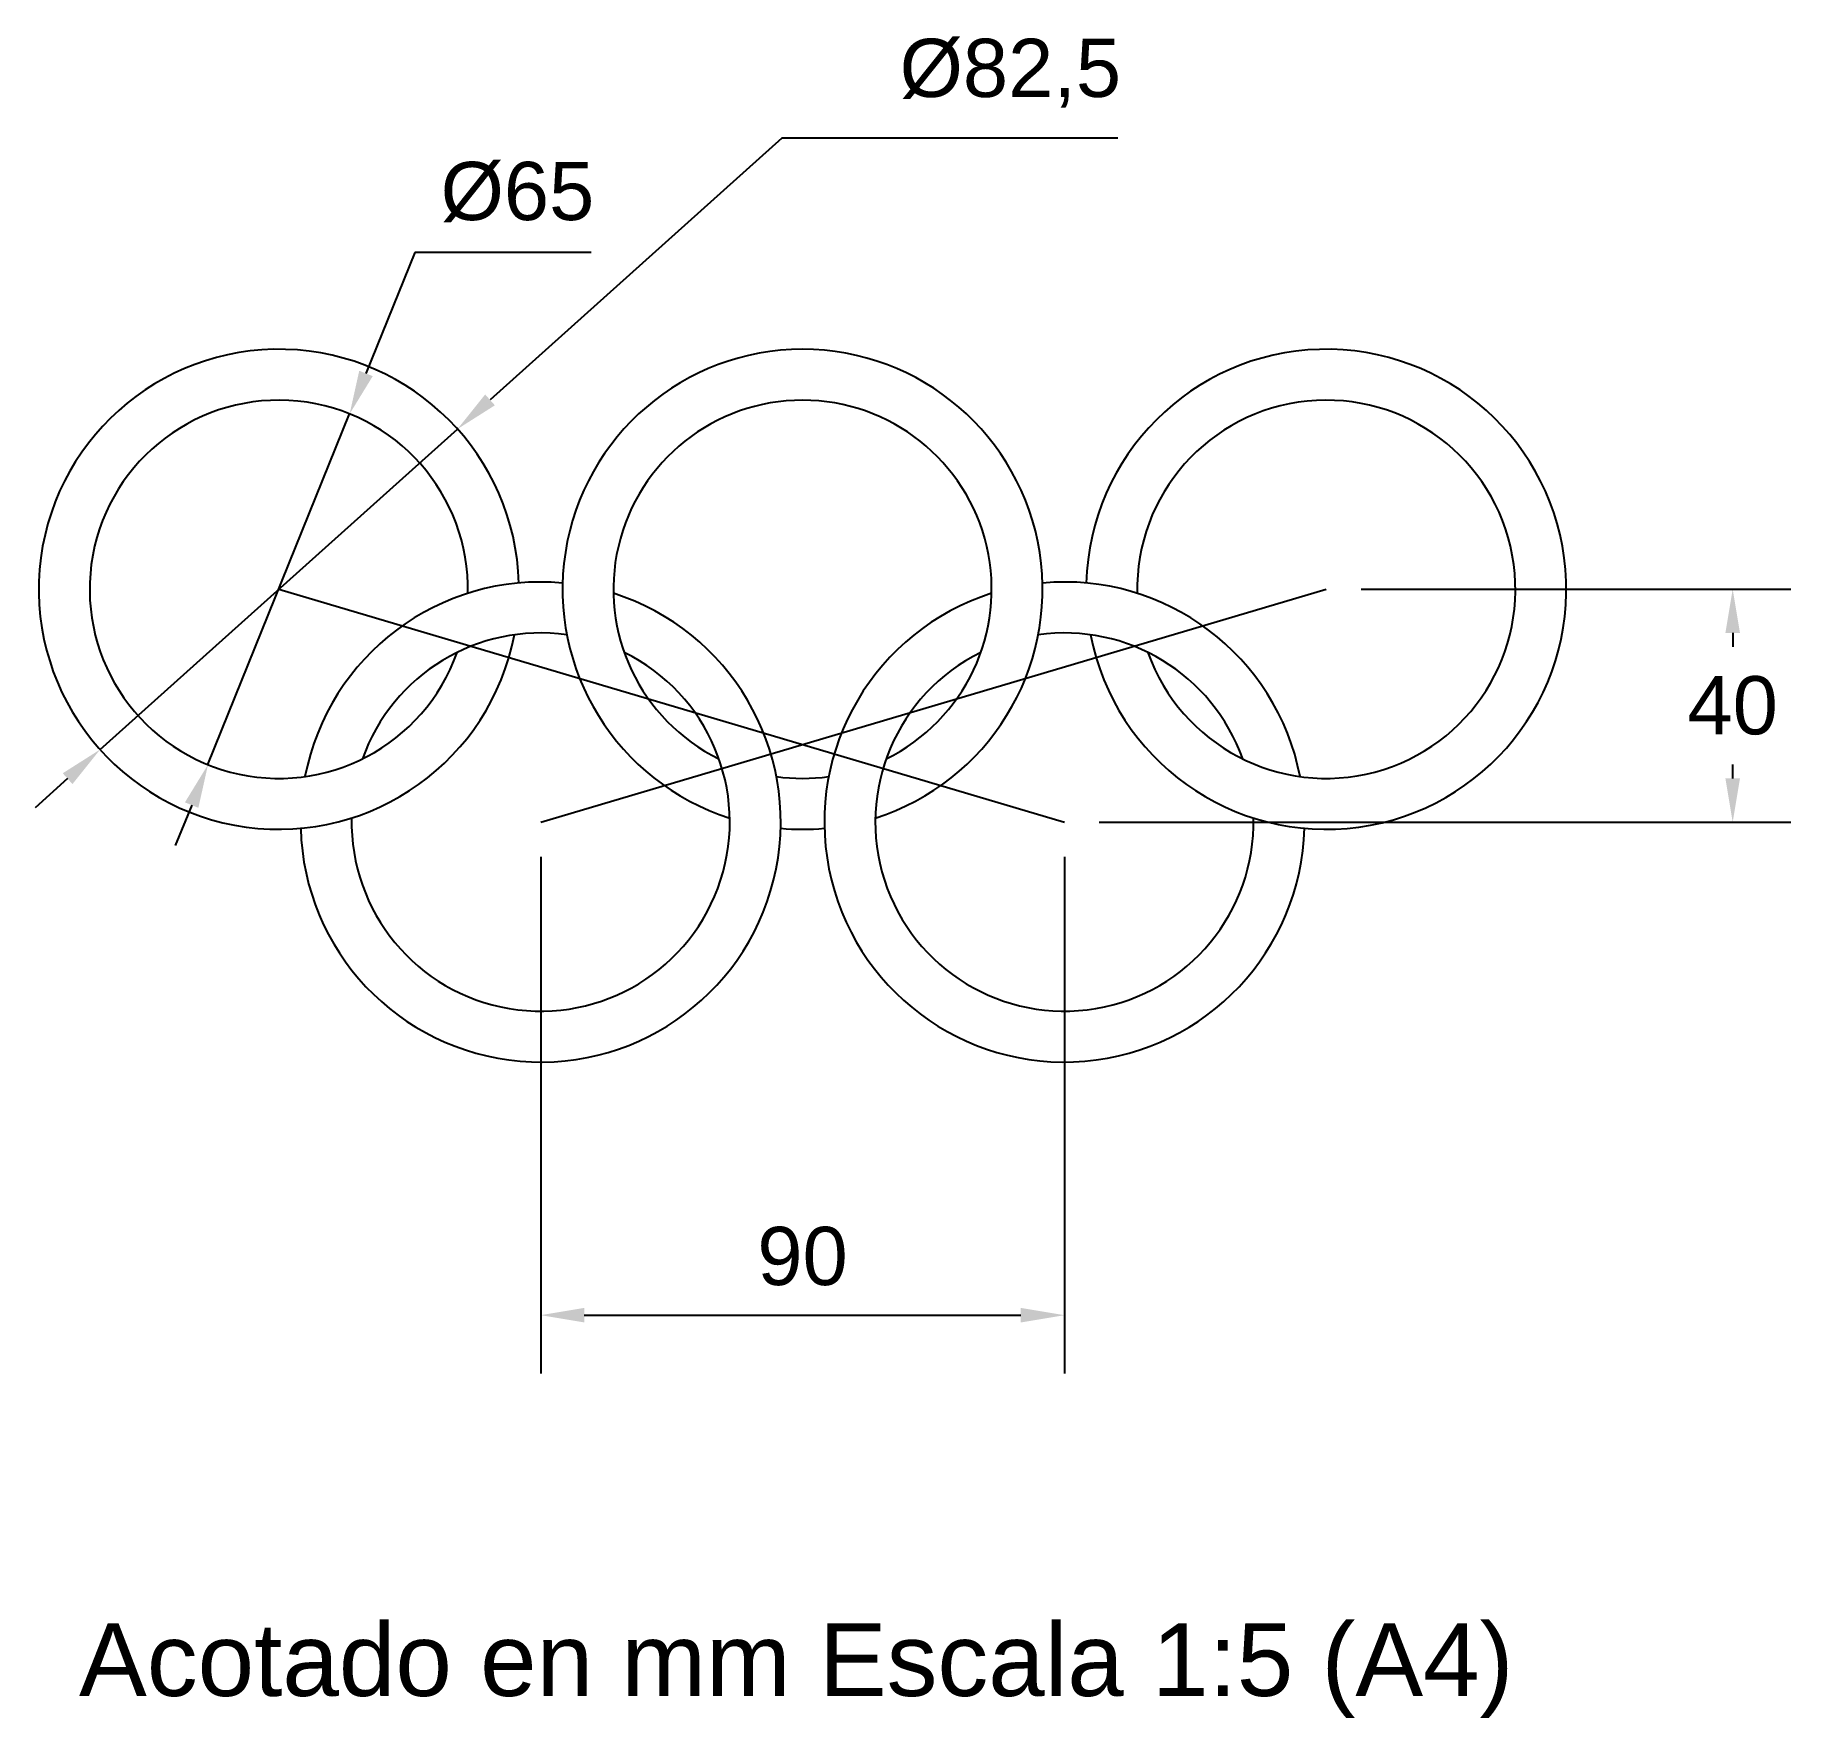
# Model space of a CAD drawing. Header units: millimetres. Extents: x -26 to 2741, y -33 to 4318.
# Drawn here: x -26.4 to 34, y -33.5 to 24.4 of the extents above; entities outside this region: 3.
import ezdxf

# ---------------------------------------------------------------- set-up
doc = ezdxf.new("R2010")
doc.units = ezdxf.units.MM
doc.layers.add('CapaCotas', color=252, linetype='Continuous')
doc.styles.get("Standard").update_dxf_attribs({"font": 'arial.ttf'})
doc.dimstyles.new('ISO-25', dxfattribs={"dimtxt": 2, "dimasz": 1.5, "dimexe": 2, "dimexo": 1.2, "dimgap": 1, "dimtad": 1, "dimtih": 1, "dimtoh": 1, "dimtxsty": 'Standard', "dimcen": 0, "dimadec": 0, "dimazin": 0, "dimtfac": 1, "dimtmove": 0, "dimatfit": 3, "dimfxl": 1, "dimarcsym": 0})

# ---------------------------------------------------------------- blocks, each defined once
blk = doc.blocks.new('*D1')
at = {"layer": 'CapaCotas', "color": 0, "lineweight": -2, "transparency": 16777216}
for p, q in [((-13.326, 16.909), (-15.005, 12.751)), ((-7.27, 16.909), (-13.326, 16.909)), ((-20.434, -0.694), (-15.566, 11.361)), ((-20.995, -2.085), (-21.557, -3.476))]:
    blk.add_line(p, q, dxfattribs=at)
at = {"layer": 'CapaCotas', "color": 0, "transparency": 16777216}
for points in [[(-15.236, 12.845), (-14.773, 12.658), (-15.566, 11.361)], [(-21.227, -1.991), (-20.764, -2.178), (-20.434, -0.694)]]:
    blk.add_solid(points, dxfattribs=at)
at = {"layer": 'Defpoints', "color": 0, "transparency": 16777216}
for p in [(-15.566, 11.361), (-20.434, -0.694)]:
    blk.add_point(p, dxfattribs=at)
at = {"layer": 'CapaCotas', "color": 0, "transparency": 16777216, "insert": (-9.798, 18.986), "char_height": 2, "attachment_point": 5}
blk.add_mtext('%%C65', dxfattribs=at)
blk = doc.blocks.new('*D2')
at = {"layer": 'CapaCotas', "color": 0, "lineweight": -2, "transparency": 16777216}
for p, q in [((-0.715, 20.834), (-10.741, 11.843)), ((10.836, 20.834), (-0.715, 20.834)), ((-24.142, -0.175), (-11.858, 10.841)), ((-25.259, -1.176), (-26.376, -2.178))]:
    blk.add_line(p, q, dxfattribs=at)
at = {"layer": 'CapaCotas', "color": 0, "transparency": 16777216}
for points in [[(-10.908, 12.029), (-10.574, 11.657), (-11.858, 10.841)], [(-25.426, -0.99), (-25.092, -1.362), (-24.142, -0.175)]]:
    blk.add_solid(points, dxfattribs=at)
at = {"layer": 'Defpoints', "color": 0, "transparency": 16777216}
for p in [(-11.858, 10.841), (-24.142, -0.175)]:
    blk.add_point(p, dxfattribs=at)
at = {"layer": 'CapaCotas', "color": 0, "transparency": 16777216, "insert": (7.143, 23.069), "char_height": 2, "width": 10.95019, "attachment_point": 5}
blk.add_mtext('%%C82,5', dxfattribs=at)
blk = doc.blocks.new('*D3')
at = {"layer": 'CapaCotas', "color": 0, "lineweight": -2, "transparency": 16777216}
for p, q in [((-9, -3.867), (-9, -21.617)), ((9, -3.867), (9, -21.617)), ((-7.5, -19.617), (7.5, -19.617))]:
    blk.add_line(p, q, dxfattribs=at)
at = {"layer": 'CapaCotas', "color": 0, "transparency": 16777216}
for points in [[(-7.5, -19.367), (-7.5, -19.867), (-9, -19.617)], [(7.5, -19.367), (7.5, -19.867), (9, -19.617)]]:
    blk.add_solid(points, dxfattribs=at)
at = {"layer": 'Defpoints', "color": 0, "transparency": 16777216}
for p in [(-9, -2.667), (9, -2.667), (9, -19.617)]:
    blk.add_point(p, dxfattribs=at)
at = {"layer": 'CapaCotas', "color": 0, "transparency": 16777216, "insert": (0, -17.596), "char_height": 2, "attachment_point": 5}
blk.add_mtext('90', dxfattribs=at)
blk = doc.blocks.new('*D4')
at = {"layer": 'CapaCotas', "color": 0, "lineweight": -2, "transparency": 16777216}
for p, q in [((19.2, 5.333), (33.968, 5.333)), ((31.968, 3.833), (31.968, 3.354)), ((31.968, -1.167), (31.968, -0.688)), ((10.2, -2.667), (33.968, -2.667))]:
    blk.add_line(p, q, dxfattribs=at)
at = {"layer": 'CapaCotas', "color": 0, "transparency": 16777216}
for points in [[(31.718, 3.833), (32.218, 3.833), (31.968, 5.333)], [(31.718, -1.167), (32.218, -1.167), (31.968, -2.667)]]:
    blk.add_solid(points, dxfattribs=at)
at = {"layer": 'Defpoints', "color": 0, "transparency": 16777216}
for p in [(18, 5.333), (31.968, 5.333), (9, -2.667)]:
    blk.add_point(p, dxfattribs=at)
at = {"layer": 'CapaCotas', "color": 0, "transparency": 16777216, "insert": (31.968, 1.333), "char_height": 2, "width": 1.31787, "attachment_point": 5}
blk.add_mtext('40', dxfattribs=at)

msp = doc.modelspace()

# ---------------------------------------------------------------- linework, layer by layer
for centre, radius in [((2708.434, 4285.842), 32.5), ((2618.434, 4205.842), 41.25), ((2618.434, 4205.842), 41.25)]:
    msp.add_circle(centre, radius)
for centre, radius, start, end in [((-18, 5.333), 8.25, 1.49737, 349.08248), ((0, 5.333), 8.25, 287.65044, 252.34956), ((18, 5.333), 8.25, 190.91752, 178.50263), ((-18, 5.333), 6.5, 358.78016, 340.50483), ((0, 5.333), 6.5, 296.2281, 243.7719), ((18, 5.333), 6.5, 199.49517, 181.21984), ((-9, -2.667), 8.25, 84.76444, 169.08248), ((9, -2.667), 8.25, 10.91752, 95.23556), ((-9, -2.667), 8.25, 181.49737, 72.34956), ((9, -2.667), 8.25, 107.65044, 358.50263), ((-9, -2.667), 6.5, 82.04724, 160.50483), ((9, -2.667), 6.5, 19.49517, 97.95276), ((-9, -2.667), 6.5, 178.78016, 63.7719), ((9, -2.667), 6.5, 116.2281, 1.21984), ((0, 5.333), 6.5, 262.04724, 277.95276), ((0, 5.333), 8.25, 264.76444, 275.23556)]:
    msp.add_arc(centre, radius, start, end)
at = {"layer": 'CapaCotas'}
for p, q in [((-18, 5.333), (9, -2.667)), ((-9, -2.667), (18, 5.333))]:
    msp.add_line(p, q, dxfattribs=at)

# ---------------------------------------------------------------- texts
at = {"insert": (-24.866, -30.206), "char_height": 2.5, "attachment_point": 1}
msp.add_mtext_dynamic_manual_height_columns('Acotado en mm Escala 1:5 (A4)', width=50.12188, gutter_width=12.5, heights=[0], dxfattribs=at)

# ---------------------------------------------------------------- dimensions: what is measured, and where the dimension line sits
at = {"layer": 'CapaCotas'}
for p1, p2, text, picture, middle in [((-24.142, -0.175), (-11.858, 10.841), '%%C82,5', '*D2', (7.143, 20.834)), ((-20.434, -0.694), (-15.566, 11.361), '%%C65', '*D1', (-9.798, 16.909))]:
    dim = msp.add_diameter_dim_2p(p1=p1, p2=p2, text=text, dimstyle='ISO-25', dxfattribs=at)
    dim.commit()
    dim.dimension.update_dxf_attribs({"geometry": picture, "text_midpoint": middle, "dimtype": 163})
dim = msp.add_linear_dim(base=(31.968, 5.333), p1=(9, -2.667), p2=(18, 5.333), angle=90, text='40', dimstyle='ISO-25', dxfattribs=at)
dim.commit()
dim.dimension.update_dxf_attribs({"geometry": '*D4', "text_midpoint": (31.968, 1.333), "dimtype": 160})
dim = msp.add_linear_dim(base=(9, -19.617), p1=(-9, -2.667), p2=(9, -2.667), text='90', dimstyle='ISO-25', dxfattribs=at)
dim.commit()
dim.dimension.update_dxf_attribs({"geometry": '*D3', "text_midpoint": (0, -17.596)})

doc.saveas('drawing.dxf')
